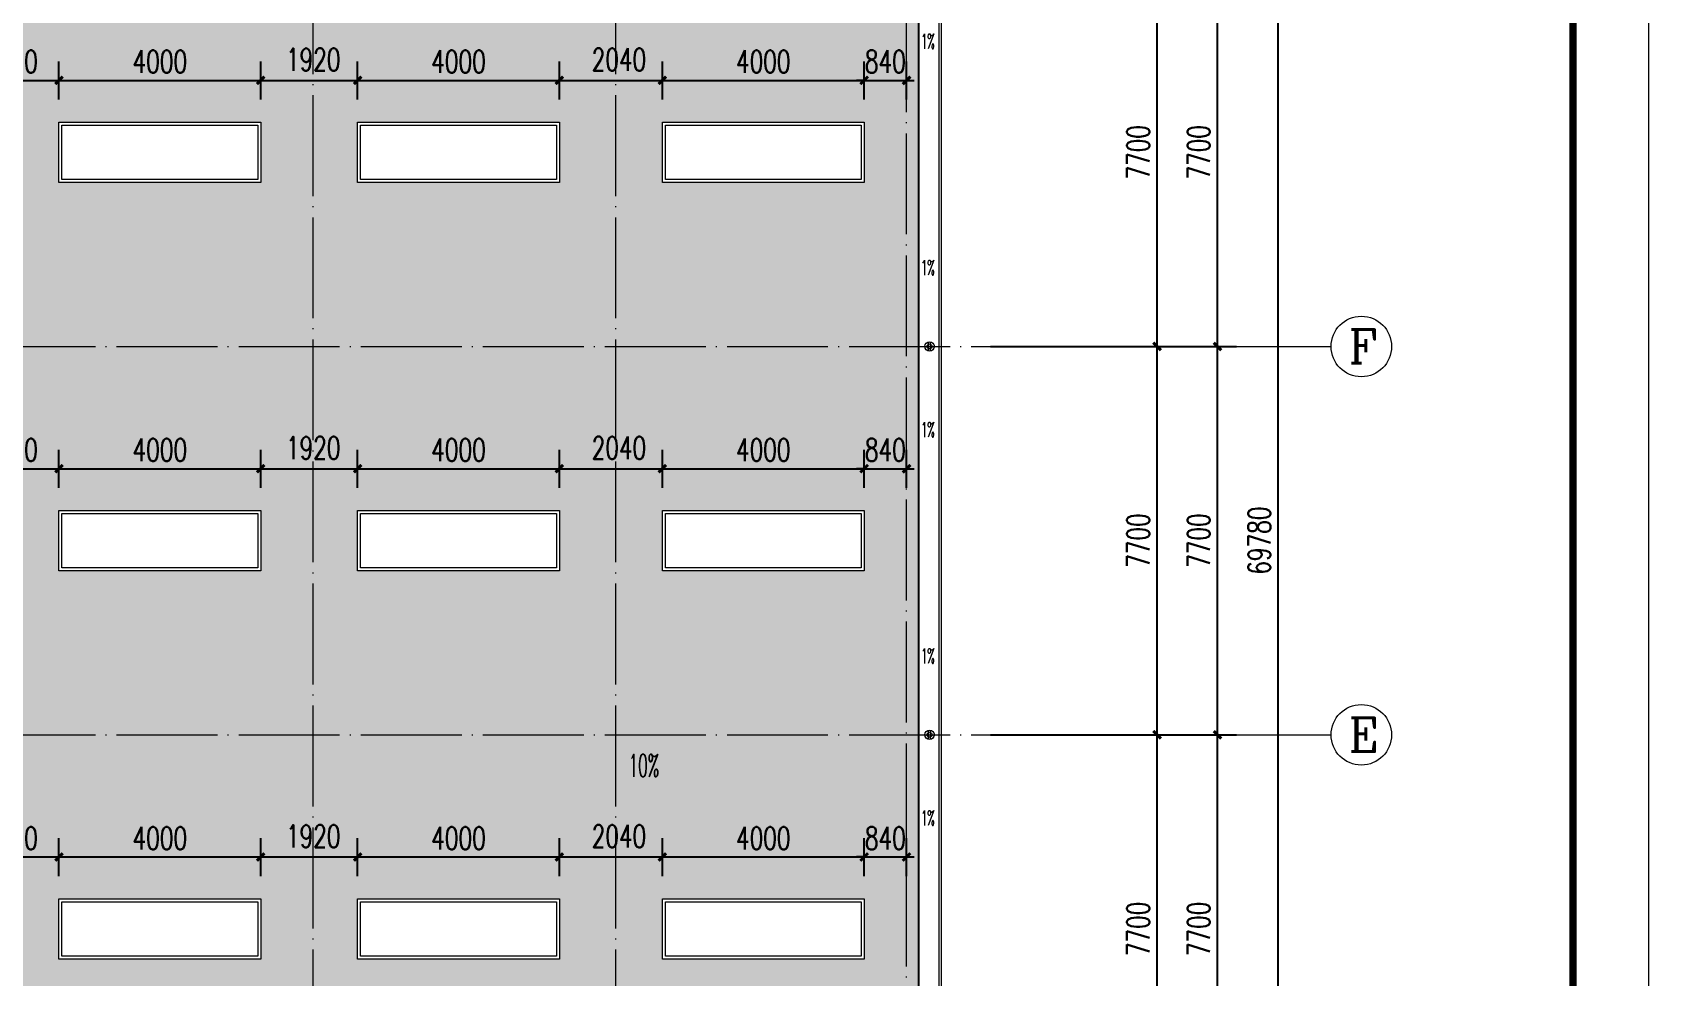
# Model space of a CAD drawing. Header units: inches. Extents: x -3733042 to -3450527, y 579159 to 997713.
# Drawn here: x -3531015 to -3498977, y 704193 to 722919 of the extents above; entities that cross this region are included whole.
import ezdxf

# ---------------------------------------------------------------- set-up
doc = ezdxf.new("R2010")
doc.units = ezdxf.units.IN
doc.header["$LTSCALE"] = 1000
doc.header["$MEASUREMENT"] = 0
doc.linetypes.add('DOTE', pattern=[2.42, 2, -0.2, 0.02, -0.2])
doc.linetypes.add('TG_Y', pattern=[2.3, 2, -0.3])
doc.layers.get('0').update_dxf_attribs({"lineweight": 18})
for name, color, linetype, lineweight in [('AXIS', 30, 'Continuous', 18), ('AXIS_TEXT', 7, 'Continuous', 18), ('DOTE', 14, 'DOTE', 18), ('EQUIP_雨水斗', 7, 'Continuous', 18), ('PUB_DIM', 3, 'Continuous', 18), ('PUB_TEXT', 7, 'Continuous', 18), ('PUB_TITLE', 153, 'Continuous', 18), ('SURFACE', 255, 'Continuous', 18), ('VPIPE-雨水', 4, 'TG_Y', 18), ('地漏雨水管', 41, 'Continuous', 18), ('填充', 8, 'Continuous', 18)]:
    doc.layers.add(name, color=color, linetype=linetype, lineweight=lineweight)
doc.styles.add('_TCH_AXIS', font='complex.shx', dxfattribs={"bigfont": 'gbcbig.shx'})
doc.styles.add('_TCH_DIM', font='simplex.shx', dxfattribs={"width": 0.7, "bigfont": 'gbcbig.shx'})
doc.styles.add('_TCH_DIM_T3', font='simplex.shx', dxfattribs={"width": 0.705882, "bigfont": 'gbcbig.shx'})
doc.styles.add('COMPLEX', font='complex.shx')
doc.dimstyles.new('_TCH_ARCH&&150', dxfattribs={"dimtxt": 446.25, "dimasz": 150, "dimexe": 375, "dimexo": 450, "dimgap": 150, "dimtad": 1, "dimdec": 0, "dimzin": 0, "dimdsep": 46, "dimtxsty": '_TCH_DIM_T3', "dimblk": 'ARCHTICK', "dimcen": 0.09, "dimdle": 300, "dimclrt": 7, "dimazin": 2, "dimtfac": 1, "dimtdec": 0, "dimtix": 1, "dimtmove": 2, "dimatfit": 3, "dimfxl": 1, "dimtolj": 1, "dimarcsym": 0})

# ---------------------------------------------------------------- blocks, each defined once
blk = doc.blocks.new('$TwtSys$00000139')
at = {"color": 7}
for p, q in [((-19, 92), (-19, -92)), ((19, 92), (19, -92))]:
    blk.add_line(p, q, dxfattribs=at)
blk.add_circle((0, 0), 93.8)
blk = doc.blocks.new('_ArchTick_2')
at = {"color": 0, "linetype": 'ByBlock'}
blk.add_lwpolyline([(-0.5, -0.5, 0.4, 0.4, 0), (0.5, 0.5, 0.4, 0.4, 0)], format="xyseb", dxfattribs=at)
blk = doc.blocks.new('*X316')
at = {"layer": 'PUB_DIM', "color": 0, "lineweight": -2}
for p, q in [((-3532407, 706189), (-3532407, 706941)), ((-3530487, 706189), (-3530487, 706941)), ((-3532407, 706566), (-3530487, 706566))]:
    blk.add_line(p, q, dxfattribs=at)
at = {"layer": 'PUB_DIM', "color": 0, "lineweight": -2, "xscale": 150, "yscale": 150, "zscale": 150, "rotation": 180}
blk.add_blockref('_ArchTick_2', (-3532407, 706566), dxfattribs=at)
at = {"layer": 'PUB_DIM', "color": 0, "lineweight": -2, "xscale": 150, "yscale": 150, "zscale": 150}
blk.add_blockref('_ArchTick_2', (-3530487, 706566), dxfattribs=at)
at = {"layer": 'PUB_DIM', "color": 7, "insert": (-3531447, 706939), "char_height": 446.2, "width": 1530, "attachment_point": 5, "style": '_TCH_DIM_T3'}
blk.add_mtext('1920', dxfattribs=at)
blk = doc.blocks.new('_ARCHTICK')
at = {"color": 0, "linetype": 'ByBlock', "const_width": 0.4}
blk.add_lwpolyline([(-0.5, -0.5), (0.5, 0.5)], dxfattribs=at)
blk = doc.blocks.new('*X317')
at = {"layer": 'PUB_DIM', "color": 0, "lineweight": -2}
for p, q in [((-3530487, 706189), (-3530487, 706941)), ((-3526487, 706189), (-3526487, 706941)), ((-3530487, 706566), (-3526487, 706566))]:
    blk.add_line(p, q, dxfattribs=at)
at = {"layer": 'PUB_DIM', "color": 0, "lineweight": -2, "xscale": 150, "yscale": 150, "zscale": 150, "rotation": 180}
blk.add_blockref('_ArchTick_2', (-3530487, 706566), dxfattribs=at)
at = {"layer": 'PUB_DIM', "color": 0, "lineweight": -2, "xscale": 150, "yscale": 150, "zscale": 150}
blk.add_blockref('_ArchTick_2', (-3526487, 706566), dxfattribs=at)
at = {"layer": 'PUB_DIM', "color": 7, "insert": (-3528487, 706939), "char_height": 446.2, "width": 1665, "attachment_point": 5, "style": '_TCH_DIM_T3'}
blk.add_mtext('4000', dxfattribs=at)
blk = doc.blocks.new('*X318')
at = {"layer": 'PUB_DIM', "color": 0, "lineweight": -2}
for p, q in [((-3526487, 706189), (-3526487, 706941)), ((-3524567, 706189), (-3524567, 706941)), ((-3526487, 706566), (-3524567, 706566))]:
    blk.add_line(p, q, dxfattribs=at)
at = {"layer": 'PUB_DIM', "color": 0, "lineweight": -2, "xscale": 150, "yscale": 150, "zscale": 150, "rotation": 180}
blk.add_blockref('_ArchTick_2', (-3526487, 706566), dxfattribs=at)
at = {"layer": 'PUB_DIM', "color": 0, "lineweight": -2, "xscale": 150, "yscale": 150, "zscale": 150}
blk.add_blockref('_ArchTick_2', (-3524567, 706566), dxfattribs=at)
at = {"layer": 'PUB_DIM', "color": 7, "insert": (-3525447, 706978), "char_height": 446.2, "width": 1530, "attachment_point": 5, "style": '_TCH_DIM_T3'}
blk.add_mtext('1920', dxfattribs=at)
blk = doc.blocks.new('*X319')
at = {"layer": 'PUB_DIM', "color": 0, "lineweight": -2}
for p, q in [((-3524567, 706189), (-3524567, 706941)), ((-3520567, 706189), (-3520567, 706941)), ((-3524567, 706566), (-3520567, 706566))]:
    blk.add_line(p, q, dxfattribs=at)
at = {"layer": 'PUB_DIM', "color": 0, "lineweight": -2, "xscale": 150, "yscale": 150, "zscale": 150, "rotation": 180}
blk.add_blockref('_ArchTick_2', (-3524567, 706566), dxfattribs=at)
at = {"layer": 'PUB_DIM', "color": 0, "lineweight": -2, "xscale": 150, "yscale": 150, "zscale": 150}
blk.add_blockref('_ArchTick_2', (-3520567, 706566), dxfattribs=at)
at = {"layer": 'PUB_DIM', "color": 7, "insert": (-3522567, 706939), "char_height": 446.2, "width": 1665, "attachment_point": 5, "style": '_TCH_DIM_T3'}
blk.add_mtext('4000', dxfattribs=at)
blk = doc.blocks.new('*X320')
at = {"layer": 'PUB_DIM', "color": 0, "lineweight": -2}
for p, q in [((-3520567, 706189), (-3520567, 706941)), ((-3518527, 706189), (-3518527, 706941)), ((-3520567, 706566), (-3518527, 706566))]:
    blk.add_line(p, q, dxfattribs=at)
at = {"layer": 'PUB_DIM', "color": 0, "lineweight": -2, "xscale": 150, "yscale": 150, "zscale": 150, "rotation": 180}
blk.add_blockref('_ArchTick_2', (-3520567, 706566), dxfattribs=at)
at = {"layer": 'PUB_DIM', "color": 0, "lineweight": -2, "xscale": 150, "yscale": 150, "zscale": 150}
blk.add_blockref('_ArchTick_2', (-3518527, 706566), dxfattribs=at)
at = {"layer": 'PUB_DIM', "color": 7, "insert": (-3519387, 706978), "char_height": 446.2, "width": 1665, "attachment_point": 5, "style": '_TCH_DIM_T3'}
blk.add_mtext('2040', dxfattribs=at)
blk = doc.blocks.new('*X321')
at = {"layer": 'PUB_DIM', "color": 0, "lineweight": -2}
for p, q in [((-3518527, 706189), (-3518527, 706941)), ((-3514527, 706189), (-3514527, 706941)), ((-3518527, 706566), (-3514527, 706566))]:
    blk.add_line(p, q, dxfattribs=at)
at = {"layer": 'PUB_DIM', "color": 0, "lineweight": -2, "xscale": 150, "yscale": 150, "zscale": 150, "rotation": 180}
blk.add_blockref('_ArchTick_2', (-3518527, 706566), dxfattribs=at)
at = {"layer": 'PUB_DIM', "color": 0, "lineweight": -2, "xscale": 150, "yscale": 150, "zscale": 150}
blk.add_blockref('_ArchTick_2', (-3514527, 706566), dxfattribs=at)
at = {"layer": 'PUB_DIM', "color": 7, "insert": (-3516527, 706939), "char_height": 446.2, "width": 1665, "attachment_point": 5, "style": '_TCH_DIM_T3'}
blk.add_mtext('4000', dxfattribs=at)
blk = doc.blocks.new('*X322')
at = {"layer": 'PUB_DIM', "color": 0, "lineweight": -2}
for p, q in [((-3514527, 706189), (-3514527, 706941)), ((-3513687, 706189), (-3513687, 706941)), ((-3514527, 706566), (-3514677, 706566)), ((-3514527, 706566), (-3513687, 706566)), ((-3513687, 706566), (-3513537, 706566))]:
    blk.add_line(p, q, dxfattribs=at)
at = {"layer": 'PUB_DIM', "color": 0, "lineweight": -2, "xscale": 150, "yscale": 150, "zscale": 150}
blk.add_blockref('_ArchTick_2', (-3514527, 706566), dxfattribs=at)
at = {"layer": 'PUB_DIM', "color": 0, "lineweight": -2, "xscale": 150, "yscale": 150, "zscale": 150, "rotation": 180}
blk.add_blockref('_ArchTick_2', (-3513687, 706566), dxfattribs=at)
at = {"layer": 'PUB_DIM', "color": 7, "insert": (-3514107, 706939), "char_height": 446.2, "width": 1215, "attachment_point": 5, "style": '_TCH_DIM_T3'}
blk.add_mtext('840', dxfattribs=at)
blk = doc.blocks.new('*X330')
at = {"layer": 'PUB_DIM', "color": 0, "lineweight": -2}
for p, q in [((-3532407, 713889), (-3532407, 714641)), ((-3530487, 713889), (-3530487, 714641)), ((-3532407, 714266), (-3530487, 714266))]:
    blk.add_line(p, q, dxfattribs=at)
at = {"layer": 'PUB_DIM', "color": 0, "lineweight": -2, "xscale": 150, "yscale": 150, "zscale": 150, "rotation": 180}
blk.add_blockref('_ArchTick_2', (-3532407, 714266), dxfattribs=at)
at = {"layer": 'PUB_DIM', "color": 0, "lineweight": -2, "xscale": 150, "yscale": 150, "zscale": 150}
blk.add_blockref('_ArchTick_2', (-3530487, 714266), dxfattribs=at)
at = {"layer": 'PUB_DIM', "color": 7, "insert": (-3531447, 714639), "char_height": 446.2, "width": 1530, "attachment_point": 5, "style": '_TCH_DIM_T3'}
blk.add_mtext('1920', dxfattribs=at)
blk = doc.blocks.new('*X331')
at = {"layer": 'PUB_DIM', "color": 0, "lineweight": -2}
for p, q in [((-3530487, 713889), (-3530487, 714641)), ((-3526487, 713889), (-3526487, 714641)), ((-3530487, 714266), (-3526487, 714266))]:
    blk.add_line(p, q, dxfattribs=at)
at = {"layer": 'PUB_DIM', "color": 0, "lineweight": -2, "xscale": 150, "yscale": 150, "zscale": 150, "rotation": 180}
blk.add_blockref('_ArchTick_2', (-3530487, 714266), dxfattribs=at)
at = {"layer": 'PUB_DIM', "color": 0, "lineweight": -2, "xscale": 150, "yscale": 150, "zscale": 150}
blk.add_blockref('_ArchTick_2', (-3526487, 714266), dxfattribs=at)
at = {"layer": 'PUB_DIM', "color": 7, "insert": (-3528487, 714639), "char_height": 446.2, "width": 1665, "attachment_point": 5, "style": '_TCH_DIM_T3'}
blk.add_mtext('4000', dxfattribs=at)
blk = doc.blocks.new('*X332')
at = {"layer": 'PUB_DIM', "color": 0, "lineweight": -2}
for p, q in [((-3526487, 713889), (-3526487, 714641)), ((-3524567, 713889), (-3524567, 714641)), ((-3526487, 714266), (-3524567, 714266))]:
    blk.add_line(p, q, dxfattribs=at)
at = {"layer": 'PUB_DIM', "color": 0, "lineweight": -2, "xscale": 150, "yscale": 150, "zscale": 150, "rotation": 180}
blk.add_blockref('_ArchTick_2', (-3526487, 714266), dxfattribs=at)
at = {"layer": 'PUB_DIM', "color": 0, "lineweight": -2, "xscale": 150, "yscale": 150, "zscale": 150}
blk.add_blockref('_ArchTick_2', (-3524567, 714266), dxfattribs=at)
at = {"layer": 'PUB_DIM', "color": 7, "insert": (-3525447, 714678), "char_height": 446.2, "width": 1530, "attachment_point": 5, "style": '_TCH_DIM_T3'}
blk.add_mtext('1920', dxfattribs=at)
blk = doc.blocks.new('*X333')
at = {"layer": 'PUB_DIM', "color": 0, "lineweight": -2}
for p, q in [((-3524567, 713889), (-3524567, 714641)), ((-3520567, 713889), (-3520567, 714641)), ((-3524567, 714266), (-3520567, 714266))]:
    blk.add_line(p, q, dxfattribs=at)
at = {"layer": 'PUB_DIM', "color": 0, "lineweight": -2, "xscale": 150, "yscale": 150, "zscale": 150, "rotation": 180}
blk.add_blockref('_ArchTick_2', (-3524567, 714266), dxfattribs=at)
at = {"layer": 'PUB_DIM', "color": 0, "lineweight": -2, "xscale": 150, "yscale": 150, "zscale": 150}
blk.add_blockref('_ArchTick_2', (-3520567, 714266), dxfattribs=at)
at = {"layer": 'PUB_DIM', "color": 7, "insert": (-3522567, 714639), "char_height": 446.2, "width": 1665, "attachment_point": 5, "style": '_TCH_DIM_T3'}
blk.add_mtext('4000', dxfattribs=at)
blk = doc.blocks.new('*X334')
at = {"layer": 'PUB_DIM', "color": 0, "lineweight": -2}
for p, q in [((-3520567, 713889), (-3520567, 714641)), ((-3518527, 713889), (-3518527, 714641)), ((-3520567, 714266), (-3518527, 714266))]:
    blk.add_line(p, q, dxfattribs=at)
at = {"layer": 'PUB_DIM', "color": 0, "lineweight": -2, "xscale": 150, "yscale": 150, "zscale": 150, "rotation": 180}
blk.add_blockref('_ArchTick_2', (-3520567, 714266), dxfattribs=at)
at = {"layer": 'PUB_DIM', "color": 0, "lineweight": -2, "xscale": 150, "yscale": 150, "zscale": 150}
blk.add_blockref('_ArchTick_2', (-3518527, 714266), dxfattribs=at)
at = {"layer": 'PUB_DIM', "color": 7, "insert": (-3519387, 714678), "char_height": 446.2, "width": 1665, "attachment_point": 5, "style": '_TCH_DIM_T3'}
blk.add_mtext('2040', dxfattribs=at)
blk = doc.blocks.new('*X335')
at = {"layer": 'PUB_DIM', "color": 0, "lineweight": -2}
for p, q in [((-3518527, 713889), (-3518527, 714641)), ((-3514527, 713889), (-3514527, 714641)), ((-3518527, 714266), (-3514527, 714266))]:
    blk.add_line(p, q, dxfattribs=at)
at = {"layer": 'PUB_DIM', "color": 0, "lineweight": -2, "xscale": 150, "yscale": 150, "zscale": 150, "rotation": 180}
blk.add_blockref('_ArchTick_2', (-3518527, 714266), dxfattribs=at)
at = {"layer": 'PUB_DIM', "color": 0, "lineweight": -2, "xscale": 150, "yscale": 150, "zscale": 150}
blk.add_blockref('_ArchTick_2', (-3514527, 714266), dxfattribs=at)
at = {"layer": 'PUB_DIM', "color": 7, "insert": (-3516527, 714639), "char_height": 446.2, "width": 1665, "attachment_point": 5, "style": '_TCH_DIM_T3'}
blk.add_mtext('4000', dxfattribs=at)
blk = doc.blocks.new('*X336')
at = {"layer": 'PUB_DIM', "color": 0, "lineweight": -2}
for p, q in [((-3514527, 713889), (-3514527, 714641)), ((-3513687, 713889), (-3513687, 714641)), ((-3514527, 714266), (-3514677, 714266)), ((-3514527, 714266), (-3513687, 714266)), ((-3513687, 714266), (-3513537, 714266))]:
    blk.add_line(p, q, dxfattribs=at)
at = {"layer": 'PUB_DIM', "color": 0, "lineweight": -2, "xscale": 150, "yscale": 150, "zscale": 150}
blk.add_blockref('_ArchTick_2', (-3514527, 714266), dxfattribs=at)
at = {"layer": 'PUB_DIM', "color": 0, "lineweight": -2, "xscale": 150, "yscale": 150, "zscale": 150, "rotation": 180}
blk.add_blockref('_ArchTick_2', (-3513687, 714266), dxfattribs=at)
at = {"layer": 'PUB_DIM', "color": 7, "insert": (-3514107, 714639), "char_height": 446.2, "width": 1215, "attachment_point": 5, "style": '_TCH_DIM_T3'}
blk.add_mtext('840', dxfattribs=at)
blk = doc.blocks.new('*X344')
at = {"layer": 'PUB_DIM', "color": 0, "lineweight": -2}
for p, q in [((-3532407, 721589), (-3532407, 722341)), ((-3530487, 721589), (-3530487, 722341)), ((-3532407, 721966), (-3530487, 721966))]:
    blk.add_line(p, q, dxfattribs=at)
at = {"layer": 'PUB_DIM', "color": 0, "lineweight": -2, "xscale": 150, "yscale": 150, "zscale": 150, "rotation": 180}
blk.add_blockref('_ArchTick_2', (-3532407, 721966), dxfattribs=at)
at = {"layer": 'PUB_DIM', "color": 0, "lineweight": -2, "xscale": 150, "yscale": 150, "zscale": 150}
blk.add_blockref('_ArchTick_2', (-3530487, 721966), dxfattribs=at)
at = {"layer": 'PUB_DIM', "color": 7, "insert": (-3531447, 722339), "char_height": 446.2, "width": 1530, "attachment_point": 5, "style": '_TCH_DIM_T3'}
blk.add_mtext('1920', dxfattribs=at)
blk = doc.blocks.new('*X345')
at = {"layer": 'PUB_DIM', "color": 0, "lineweight": -2}
for p, q in [((-3530487, 721589), (-3530487, 722341)), ((-3526487, 721589), (-3526487, 722341)), ((-3530487, 721966), (-3526487, 721966))]:
    blk.add_line(p, q, dxfattribs=at)
at = {"layer": 'PUB_DIM', "color": 0, "lineweight": -2, "xscale": 150, "yscale": 150, "zscale": 150, "rotation": 180}
blk.add_blockref('_ArchTick_2', (-3530487, 721966), dxfattribs=at)
at = {"layer": 'PUB_DIM', "color": 0, "lineweight": -2, "xscale": 150, "yscale": 150, "zscale": 150}
blk.add_blockref('_ArchTick_2', (-3526487, 721966), dxfattribs=at)
at = {"layer": 'PUB_DIM', "color": 7, "insert": (-3528487, 722339), "char_height": 446.2, "width": 1665, "attachment_point": 5, "style": '_TCH_DIM_T3'}
blk.add_mtext('4000', dxfattribs=at)
blk = doc.blocks.new('*X346')
at = {"layer": 'PUB_DIM', "color": 0, "lineweight": -2}
for p, q in [((-3526487, 721589), (-3526487, 722341)), ((-3524567, 721589), (-3524567, 722341)), ((-3526487, 721966), (-3524567, 721966))]:
    blk.add_line(p, q, dxfattribs=at)
at = {"layer": 'PUB_DIM', "color": 0, "lineweight": -2, "xscale": 150, "yscale": 150, "zscale": 150, "rotation": 180}
blk.add_blockref('_ArchTick_2', (-3526487, 721966), dxfattribs=at)
at = {"layer": 'PUB_DIM', "color": 0, "lineweight": -2, "xscale": 150, "yscale": 150, "zscale": 150}
blk.add_blockref('_ArchTick_2', (-3524567, 721966), dxfattribs=at)
at = {"layer": 'PUB_DIM', "color": 7, "insert": (-3525447, 722378), "char_height": 446.2, "width": 1530, "attachment_point": 5, "style": '_TCH_DIM_T3'}
blk.add_mtext('1920', dxfattribs=at)
blk = doc.blocks.new('*X347')
at = {"layer": 'PUB_DIM', "color": 0, "lineweight": -2}
for p, q in [((-3524567, 721589), (-3524567, 722341)), ((-3520567, 721589), (-3520567, 722341)), ((-3524567, 721966), (-3520567, 721966))]:
    blk.add_line(p, q, dxfattribs=at)
at = {"layer": 'PUB_DIM', "color": 0, "lineweight": -2, "xscale": 150, "yscale": 150, "zscale": 150, "rotation": 180}
blk.add_blockref('_ArchTick_2', (-3524567, 721966), dxfattribs=at)
at = {"layer": 'PUB_DIM', "color": 0, "lineweight": -2, "xscale": 150, "yscale": 150, "zscale": 150}
blk.add_blockref('_ArchTick_2', (-3520567, 721966), dxfattribs=at)
at = {"layer": 'PUB_DIM', "color": 7, "insert": (-3522567, 722339), "char_height": 446.2, "width": 1665, "attachment_point": 5, "style": '_TCH_DIM_T3'}
blk.add_mtext('4000', dxfattribs=at)
blk = doc.blocks.new('*X348')
at = {"layer": 'PUB_DIM', "color": 0, "lineweight": -2}
for p, q in [((-3520567, 721589), (-3520567, 722341)), ((-3518527, 721589), (-3518527, 722341)), ((-3520567, 721966), (-3518527, 721966))]:
    blk.add_line(p, q, dxfattribs=at)
at = {"layer": 'PUB_DIM', "color": 0, "lineweight": -2, "xscale": 150, "yscale": 150, "zscale": 150, "rotation": 180}
blk.add_blockref('_ArchTick_2', (-3520567, 721966), dxfattribs=at)
at = {"layer": 'PUB_DIM', "color": 0, "lineweight": -2, "xscale": 150, "yscale": 150, "zscale": 150}
blk.add_blockref('_ArchTick_2', (-3518527, 721966), dxfattribs=at)
at = {"layer": 'PUB_DIM', "color": 7, "insert": (-3519387, 722378), "char_height": 446.2, "width": 1665, "attachment_point": 5, "style": '_TCH_DIM_T3'}
blk.add_mtext('2040', dxfattribs=at)
blk = doc.blocks.new('*X349')
at = {"layer": 'PUB_DIM', "color": 0, "lineweight": -2}
for p, q in [((-3518527, 721589), (-3518527, 722341)), ((-3514527, 721589), (-3514527, 722341)), ((-3518527, 721966), (-3514527, 721966))]:
    blk.add_line(p, q, dxfattribs=at)
at = {"layer": 'PUB_DIM', "color": 0, "lineweight": -2, "xscale": 150, "yscale": 150, "zscale": 150, "rotation": 180}
blk.add_blockref('_ArchTick_2', (-3518527, 721966), dxfattribs=at)
at = {"layer": 'PUB_DIM', "color": 0, "lineweight": -2, "xscale": 150, "yscale": 150, "zscale": 150}
blk.add_blockref('_ArchTick_2', (-3514527, 721966), dxfattribs=at)
at = {"layer": 'PUB_DIM', "color": 7, "insert": (-3516527, 722339), "char_height": 446.2, "width": 1665, "attachment_point": 5, "style": '_TCH_DIM_T3'}
blk.add_mtext('4000', dxfattribs=at)
blk = doc.blocks.new('*X350')
at = {"layer": 'PUB_DIM', "color": 0, "lineweight": -2}
for p, q in [((-3514527, 721589), (-3514527, 722341)), ((-3513687, 721589), (-3513687, 722341)), ((-3514527, 721966), (-3514677, 721966)), ((-3514527, 721966), (-3513687, 721966)), ((-3513687, 721966), (-3513537, 721966))]:
    blk.add_line(p, q, dxfattribs=at)
at = {"layer": 'PUB_DIM', "color": 0, "lineweight": -2, "xscale": 150, "yscale": 150, "zscale": 150}
blk.add_blockref('_ArchTick_2', (-3514527, 721966), dxfattribs=at)
at = {"layer": 'PUB_DIM', "color": 0, "lineweight": -2, "xscale": 150, "yscale": 150, "zscale": 150, "rotation": 180}
blk.add_blockref('_ArchTick_2', (-3513687, 721966), dxfattribs=at)
at = {"layer": 'PUB_DIM', "color": 7, "insert": (-3514107, 722339), "char_height": 446.2, "width": 1215, "attachment_point": 5, "style": '_TCH_DIM_T3'}
blk.add_mtext('840', dxfattribs=at)
blk = doc.blocks.new('*X537')
at = {"layer": 'AXIS', "color": 0, "lineweight": -2}
for p, q in [((-3512022, 708989), (-3508347, 708989)), ((-3508722, 701289), (-3508722, 708989)), ((-3512022, 701289), (-3508347, 701289))]:
    blk.add_line(p, q, dxfattribs=at)
at = {"layer": 'AXIS', "color": 0, "lineweight": -2, "xscale": 150, "yscale": 150, "zscale": 150}
for p, rotation in [((-3508722, 708989), 90), ((-3508722, 701289), 270)]:
    blk.add_blockref('_ArchTick_2', p, dxfattribs=dict(at, rotation=rotation))
at = {"layer": 'AXIS', "color": 7, "insert": (-3509095, 705139), "char_height": 446.2, "width": 1665, "attachment_point": 5, "rotation": 90, "style": '_TCH_DIM_T3'}
blk.add_mtext('7700', dxfattribs=at)
blk = doc.blocks.new('*X538')
at = {"layer": 'AXIS', "color": 0, "lineweight": -2}
for p, q in [((-3512022, 716689), (-3508347, 716689)), ((-3508722, 708989), (-3508722, 716689)), ((-3512022, 708989), (-3508347, 708989))]:
    blk.add_line(p, q, dxfattribs=at)
at = {"layer": 'AXIS', "color": 0, "lineweight": -2, "xscale": 150, "yscale": 150, "zscale": 150}
for p, rotation in [((-3508722, 716689), 90), ((-3508722, 708989), 270)]:
    blk.add_blockref('_ArchTick_2', p, dxfattribs=dict(at, rotation=rotation))
at = {"layer": 'AXIS', "color": 7, "insert": (-3509095, 712839), "char_height": 446.2, "width": 1665, "attachment_point": 5, "rotation": 90, "style": '_TCH_DIM_T3'}
blk.add_mtext('7700', dxfattribs=at)
blk = doc.blocks.new('*X539')
at = {"layer": 'AXIS', "color": 0, "lineweight": -2}
for p, q in [((-3512022, 724389), (-3508347, 724389)), ((-3508722, 716689), (-3508722, 724389)), ((-3512022, 716689), (-3508347, 716689))]:
    blk.add_line(p, q, dxfattribs=at)
at = {"layer": 'AXIS', "color": 0, "lineweight": -2, "xscale": 150, "yscale": 150, "zscale": 150}
for p, rotation in [((-3508722, 724389), 90), ((-3508722, 716689), 270)]:
    blk.add_blockref('_ArchTick_2', p, dxfattribs=dict(at, rotation=rotation))
at = {"layer": 'AXIS', "color": 7, "insert": (-3509095, 720539), "char_height": 446.2, "width": 1665, "attachment_point": 5, "rotation": 90, "style": '_TCH_DIM_T3'}
blk.add_mtext('7700', dxfattribs=at)
blk = doc.blocks.new('*X548')
at = {"layer": 'AXIS', "color": 0, "lineweight": -2}
for p, q in [((-3510822, 708989), (-3507147, 708989)), ((-3507522, 701289), (-3507522, 708989)), ((-3510822, 701289), (-3507147, 701289))]:
    blk.add_line(p, q, dxfattribs=at)
at = {"layer": 'AXIS', "color": 0, "lineweight": -2, "xscale": 150, "yscale": 150, "zscale": 150}
for p, rotation in [((-3507522, 708989), 90), ((-3507522, 701289), 270)]:
    blk.add_blockref('_ArchTick_2', p, dxfattribs=dict(at, rotation=rotation))
at = {"layer": 'AXIS', "color": 7, "insert": (-3507895, 705139), "char_height": 446.2, "width": 1665, "attachment_point": 5, "rotation": 90, "style": '_TCH_DIM_T3'}
blk.add_mtext('7700', dxfattribs=at)
blk = doc.blocks.new('*X549')
at = {"layer": 'AXIS', "color": 0, "lineweight": -2}
for p, q in [((-3510822, 716689), (-3507147, 716689)), ((-3507522, 708989), (-3507522, 716689)), ((-3510822, 708989), (-3507147, 708989))]:
    blk.add_line(p, q, dxfattribs=at)
at = {"layer": 'AXIS', "color": 0, "lineweight": -2, "xscale": 150, "yscale": 150, "zscale": 150}
for p, rotation in [((-3507522, 716689), 90), ((-3507522, 708989), 270)]:
    blk.add_blockref('_ArchTick_2', p, dxfattribs=dict(at, rotation=rotation))
at = {"layer": 'AXIS', "color": 7, "insert": (-3507895, 712839), "char_height": 446.2, "width": 1665, "attachment_point": 5, "rotation": 90, "style": '_TCH_DIM_T3'}
blk.add_mtext('7700', dxfattribs=at)
blk = doc.blocks.new('*X550')
at = {"layer": 'AXIS', "color": 0, "lineweight": -2}
for p, q in [((-3510822, 724389), (-3507147, 724389)), ((-3507522, 716689), (-3507522, 724389)), ((-3510822, 716689), (-3507147, 716689))]:
    blk.add_line(p, q, dxfattribs=at)
at = {"layer": 'AXIS', "color": 0, "lineweight": -2, "xscale": 150, "yscale": 150, "zscale": 150}
for p, rotation in [((-3507522, 724389), 90), ((-3507522, 716689), 270)]:
    blk.add_blockref('_ArchTick_2', p, dxfattribs=dict(at, rotation=rotation))
at = {"layer": 'AXIS', "color": 7, "insert": (-3507895, 720539), "char_height": 446.2, "width": 1665, "attachment_point": 5, "rotation": 90, "style": '_TCH_DIM_T3'}
blk.add_mtext('7700', dxfattribs=at)
blk = doc.blocks.new('*X555')
at = {"layer": 'AXIS', "color": 0, "lineweight": -2}
for p, q in [((-3510822, 747729), (-3505947, 747729)), ((-3506322, 677949), (-3506322, 747729)), ((-3510822, 677949), (-3505947, 677949))]:
    blk.add_line(p, q, dxfattribs=at)
at = {"layer": 'AXIS', "color": 0, "lineweight": -2, "xscale": 150, "yscale": 150, "zscale": 150}
for p, rotation in [((-3506322, 747729), 90), ((-3506322, 677949), 270)]:
    blk.add_blockref('_ArchTick_2', p, dxfattribs=dict(at, rotation=rotation))
at = {"layer": 'AXIS', "color": 7, "insert": (-3506695, 712839), "char_height": 446.2, "width": 2115, "attachment_point": 5, "rotation": 90, "style": '_TCH_DIM_T3'}
blk.add_mtext('69780', dxfattribs=at)
blk = doc.blocks.new('_AXISO')
blk.add_circle((0, 0), 0.5)
at = {"layer": 'AXIS_TEXT', "style": 'COMPLEX', "width": 1.04167}
blk.add_attdef('A', (-0.25, -0.28), '', height=0.56, dxfattribs=at)

msp = doc.modelspace()

# ---------------------------------------------------------------- hatches: boundary and pattern name
at = {"layer": '填充'}
h = msp.add_hatch(dxfattribs=at)
h.set_pattern_fill('ANSI33', color=256, scale=300, angle=315, style=0)
h.paths.add_polyline_path([(-3548367, 743039.3), (-3548367, 744239.3), (-3544367, 744239.3), (-3544367, 743039.3)], flags=0)
h.paths.add_polyline_path([(-3518527, 743040), (-3518527, 744240), (-3514527, 744240), (-3514527, 743040)], flags=0)
h.paths.add_polyline_path([(-3536407, 743040), (-3536407, 744240), (-3532407, 744240), (-3532407, 743040)], flags=0)
h.paths.add_polyline_path([(-3544367, 682638.7), (-3544367, 681438.7), (-3548367, 681438.7), (-3548367, 682638.7)], flags=0)
h.paths.add_polyline_path([(-3542487, 681438.7), (-3542487, 682638.7), (-3538487, 682638.7), (-3538487, 681438.7)], flags=0)
h.paths.add_polyline_path([(-3536407, 681439.3), (-3536407, 682639.3), (-3532407, 682639.3), (-3532407, 681439.3)], flags=0)
h.paths.add_polyline_path([(-3530487, 681439.3), (-3530487, 682639.3), (-3526487, 682639.3), (-3526487, 681439.3)], flags=0)
h.paths.add_polyline_path([(-3524567, 681438.7), (-3524567, 682638.7), (-3520567, 682638.7), (-3520567, 681438.7)], flags=0)
h.paths.add_polyline_path([(-3514527, 682639.3), (-3514527, 681439.3), (-3518527, 681439.3), (-3518527, 682639.3)], flags=0)
h.paths.add_polyline_path([(-3514527, 690339.3), (-3514527, 689139.3), (-3518527, 689139.3), (-3518527, 690339.3)], flags=0)
h.paths.add_polyline_path([(-3520567, 690338.7), (-3520567, 689138.7), (-3524567, 689138.7), (-3524567, 690338.7)], flags=0)
h.paths.add_polyline_path([(-3526487, 690339.3), (-3526487, 689139.3), (-3530487, 689139.3), (-3530487, 690339.3)], flags=0)
h.paths.add_polyline_path([(-3532407, 690339.3), (-3532407, 689139.3), (-3536407, 689139.3), (-3536407, 690339.3)], flags=0)
h.paths.add_polyline_path([(-3538487, 690338.7), (-3538487, 689138.7), (-3542487, 689138.7), (-3542487, 690338.7)], flags=0)
h.paths.add_polyline_path([(-3544367, 690338.7), (-3544367, 689138.7), (-3548367, 689138.7), (-3548367, 690338.7)], flags=0)
h.paths.add_polyline_path([(-3544367, 698038.7), (-3544367, 696838.7), (-3548367, 696838.7), (-3548367, 698038.7)], flags=0)
h.paths.add_polyline_path([(-3538487, 698038.7), (-3538487, 696838.7), (-3542487, 696838.7), (-3542487, 698038.7)], flags=0)
h.paths.add_polyline_path([(-3532407, 698039.3), (-3532407, 696839.3), (-3536407, 696839.3), (-3536407, 698039.3)], flags=0)
h.paths.add_polyline_path([(-3526487, 698039.3), (-3526487, 696839.3), (-3530487, 696839.3), (-3530487, 698039.3)], flags=0)
h.paths.add_polyline_path([(-3520567, 698038.7), (-3520567, 696838.7), (-3524567, 696838.7), (-3524567, 698038.7)], flags=0)
h.paths.add_polyline_path([(-3514527, 698039.3), (-3514527, 696839.3), (-3518527, 696839.3), (-3518527, 698039.3)], flags=0)
h.paths.add_polyline_path([(-3514527, 705739.3), (-3514527, 704539.3), (-3518527, 704539.3), (-3518527, 705739.3)], flags=0)
h.paths.add_polyline_path([(-3520567, 705738.7), (-3520567, 704538.7), (-3524567, 704538.7), (-3524567, 705738.7)], flags=0)
h.paths.add_polyline_path([(-3526487, 705739.3), (-3526487, 704539.3), (-3530487, 704539.3), (-3530487, 705739.3)], flags=0)
h.paths.add_polyline_path([(-3532407, 705739.3), (-3532407, 704539.3), (-3536407, 704539.3), (-3536407, 705739.3)], flags=0)
h.paths.add_polyline_path([(-3538487, 705738.7), (-3538487, 704538.7), (-3542487, 704538.7), (-3542487, 705738.7)], flags=0)
h.paths.add_polyline_path([(-3544367, 705738.7), (-3544367, 704538.7), (-3548367, 704538.7), (-3548367, 705738.7)], flags=0)
h.paths.add_polyline_path([(-3548367, 713438.7), (-3544367, 713438.7), (-3544367, 712238.7), (-3548367, 712238.7)], flags=0)
h.paths.add_polyline_path([(-3538487, 713438.7), (-3538487, 712238.7), (-3542487, 712238.7), (-3542487, 713438.7)], flags=0)
h.paths.add_polyline_path([(-3532407, 713439.3), (-3532407, 712239.3), (-3536407, 712239.3), (-3536407, 713439.3)], flags=0)
h.paths.add_polyline_path([(-3526487, 712239.3), (-3530487, 712239.3), (-3530487, 713439.3), (-3526487, 713439.3)], flags=0)
h.paths.add_polyline_path([(-3520567, 713438.7), (-3520567, 712238.7), (-3524567, 712238.7), (-3524567, 713438.7)], flags=0)
h.paths.add_polyline_path([(-3514527, 713439.3), (-3514527, 712239.3), (-3518527, 712239.3), (-3518527, 713439.3)], flags=0)
h.paths.add_polyline_path([(-3514527, 721139.3), (-3514527, 719939.3), (-3518527, 719939.3), (-3518527, 721139.3)], flags=0)
h.paths.add_polyline_path([(-3520567, 721138.7), (-3520567, 719938.7), (-3524567, 719938.7), (-3524567, 721138.7)], flags=0)
h.paths.add_polyline_path([(-3526487, 721139.3), (-3526487, 719939.3), (-3530487, 719939.3), (-3530487, 721139.3)], flags=0)
h.paths.add_polyline_path([(-3532407, 721139.3), (-3532407, 719939.3), (-3536407, 719939.3), (-3536407, 721139.3)], flags=0)
h.paths.add_polyline_path([(-3538487, 721138.7), (-3538487, 719938.7), (-3542487, 719938.7), (-3542487, 721138.7)], flags=0)
h.paths.add_polyline_path([(-3544367, 721138.7), (-3544367, 719938.7), (-3548367, 719938.7), (-3548367, 721138.7)], flags=0)
h.paths.add_polyline_path([(-3518467, 727699.3), (-3518467, 728779.3), (-3514587, 728779.3), (-3514587, 727699.3)], flags=0)
h.paths.add_polyline_path([(-3524507, 727698.7), (-3524507, 728778.7), (-3520627, 728778.7), (-3520627, 727698.7)], flags=0)
h.paths.add_polyline_path([(-3530427, 727699.3), (-3530427, 728779.3), (-3526547, 728779.3), (-3526547, 727699.3)], flags=0)
h.paths.add_polyline_path([(-3536347, 727699.3), (-3536347, 728779.3), (-3532467, 728779.3), (-3532467, 727699.3)], flags=0)
h.paths.add_polyline_path([(-3542427, 727698.7), (-3542427, 728778.7), (-3538547, 728778.7), (-3538547, 727698.7)], flags=0)
h.paths.add_polyline_path([(-3548307, 727698.7), (-3548307, 728778.7), (-3544427, 728778.7), (-3544427, 727698.7)], flags=0)
h.paths.add_polyline_path([(-3548307, 735398.7), (-3548307, 736478.7), (-3544427, 736478.7), (-3544427, 735398.7)], flags=0)
h.paths.add_polyline_path([(-3542487, 744239.3), (-3538487, 744239.3), (-3538487, 743039.3), (-3542487, 743039.3)], flags=0)
h.paths.add_polyline_path([(-3542427, 735398.7), (-3542427, 736478.7), (-3538547, 736478.7), (-3538547, 735398.7)], flags=0)
h.paths.add_polyline_path([(-3532467, 735399.3), (-3536347, 735399.3), (-3536347, 736479.3), (-3532467, 736479.3)], flags=0)
h.paths.add_polyline_path([(-3530487, 743040), (-3530487, 744240), (-3526487, 744240), (-3526487, 743040)], flags=0)
h.paths.add_polyline_path([(-3530427, 735399.3), (-3530427, 736479.3), (-3526547, 736479.3), (-3526547, 735399.3)], flags=0)
h.paths.add_polyline_path([(-3524567, 743039.3), (-3524567, 744239.3), (-3520567, 744239.3), (-3520567, 743039.3)], flags=0)
h.paths.add_polyline_path([(-3524507, 735398.7), (-3524507, 736478.7), (-3520627, 736478.7), (-3520627, 735398.7)], flags=0)
h.paths.add_polyline_path([(-3513446.4, 747729.3), (-3549446.4, 747729.3), (-3549446.4, 677949.3), (-3513446.4, 677949.3)], flags=0)
h.paths.add_polyline_path([(-3514587, 736479.3), (-3514587, 735399.3), (-3518467, 735399.3), (-3518467, 736479.3)], flags=0)

# ---------------------------------------------------------------- linework, layer by layer
msp.add_lwpolyline([(-3549446.4, 747729.3), (-3513446.4, 747729.3), (-3513446.4, 677949.3), (-3549446.4, 677949.3)], close=True)
at = {"layer": 'AXIS'}
for p, q in [((-3511272.1, 716689.3), (-3505272.1, 716689.3)), ((-3511272.1, 708989.3), (-3505272.1, 708989.3))]:
    msp.add_line(p, q, dxfattribs=at)
at = {"layer": 'DOTE'}
for p, q in [((-3525446.4, 673689.7), (-3525446.4, 752126.4)), ((-3519447, 673689.7), (-3519447, 752126.4)), ((-3513687, 675354.4), (-3513687, 752126.4)), ((-3551124.3, 716689.3), (-3511272.1, 716689.3)), ((-3551124.3, 708989.3), (-3511272.1, 708989.3))]:
    msp.add_line(p, q, dxfattribs=at)
at = {"layer": 'PUB_TITLE'}
msp.add_lwpolyline([(-3561976.8, 656012.6), (-3498976.8, 656012.6), (-3498976.8, 767462.6), (-3561976.8, 767462.6)], close=True, dxfattribs=at)
msp.add_lwpolyline([(-3560476.8, 657512.6, 150, 150, 0), (-3500476.8, 657512.6, 150, 150, 0), (-3500476.8, 763712.6, 150, 150, 0), (-3560476.8, 763712.6, 150, 150, 0)], format="xyseb", close=True, dxfattribs=at)
at = {"layer": 'SURFACE'}
for points in [[(-3549446.4, 747729.3), (-3513446.4, 747729.3), (-3513446.4, 677949.3), (-3549446.4, 677949.3)], [(-3513447.6, 747729.3), (-3512997.6, 747729.3), (-3512997.6, 677949.3), (-3513447.6, 677949.3)], [(-3513447.6, 747679.3), (-3513047.6, 747679.3), (-3513047.6, 677999.3), (-3513447.6, 677999.3)], [(-3530487, 721139.3), (-3526487, 721139.3), (-3526487, 719939.3), (-3530487, 719939.3)], [(-3530427, 721079.3), (-3526547, 721079.3), (-3526547, 719999.3), (-3530427, 719999.3)], [(-3524567, 721138.7), (-3520567, 721138.7), (-3520567, 719938.7), (-3524567, 719938.7)], [(-3524507, 721078.7), (-3520627, 721078.7), (-3520627, 719998.7), (-3524507, 719998.7)], [(-3518527, 721139.3), (-3514527, 721139.3), (-3514527, 719939.3), (-3518527, 719939.3)], [(-3518467, 721079.3), (-3514587, 721079.3), (-3514587, 719999.3), (-3518467, 719999.3)], [(-3530487, 713439.3), (-3526487, 713439.3), (-3526487, 712239.3), (-3530487, 712239.3)], [(-3530427, 713379.3), (-3526547, 713379.3), (-3526547, 712299.3), (-3530427, 712299.3)], [(-3524567, 713438.7), (-3520567, 713438.7), (-3520567, 712238.7), (-3524567, 712238.7)], [(-3524507, 713378.7), (-3520627, 713378.7), (-3520627, 712298.7), (-3524507, 712298.7)], [(-3518527, 713439.3), (-3514527, 713439.3), (-3514527, 712239.3), (-3518527, 712239.3)], [(-3518467, 713379.3), (-3514587, 713379.3), (-3514587, 712299.3), (-3518467, 712299.3)], [(-3530487, 705739.3), (-3526487, 705739.3), (-3526487, 704539.3), (-3530487, 704539.3)], [(-3530427, 705679.3), (-3526547, 705679.3), (-3526547, 704599.3), (-3530427, 704599.3)], [(-3524567, 705738.7), (-3520567, 705738.7), (-3520567, 704538.7), (-3524567, 704538.7)], [(-3524507, 705678.7), (-3520627, 705678.7), (-3520627, 704598.7), (-3524507, 704598.7)], [(-3518527, 705739.3), (-3514527, 705739.3), (-3514527, 704539.3), (-3518527, 704539.3)], [(-3518467, 705679.3), (-3514587, 705679.3), (-3514587, 704599.3), (-3518467, 704599.3)]]:
    msp.add_lwpolyline(points, close=True, dxfattribs=at)
at = {"layer": 'VPIPE-雨水', "linetype": 'Continuous'}
for centre in [(-3513229.5, 716689.3), (-3513229.5, 708989.3)]:
    msp.add_circle(centre, 50, dxfattribs=at)
at = {"layer": '地漏雨水管'}
for points in [[(-3513268.6, 717998.3, 0, 0, 0), (-3513268.6, 717236.9, 80, 0, 0), (-3513268.6, 716936.9, 0, 0, 0)], [(-3513268.6, 715291.2, 0, 0, 0), (-3513268.6, 716052.6, 80, 0, 0), (-3513268.6, 716352.6, 0, 0, 0)], [(-3513268.6, 710298.3, 0, 0, 0), (-3513268.6, 709536.9, 80, 0, 0), (-3513268.6, 709236.9, 0, 0, 0)], [(-3513268.6, 707591.2, 0, 0, 0), (-3513268.6, 708352.6, 80, 0, 0), (-3513268.6, 708652.6, 0, 0, 0)], [(-3520440.6, 707999.7, 0, 0, 0), (-3518153.9, 707999.7, 120, 0, 0), (-3517703.9, 707999.7, 0, 0, 0)]]:
    msp.add_lwpolyline(points, format="xyseb", dxfattribs=at)

# ---------------------------------------------------------------- block references
at = {"layer": 'AXIS'}
ref = msp.add_blockref('_AXISO', (-3504672.1, 716689.3), dxfattribs=dict(at, xscale=1200, yscale=1200, zscale=1200))
ref.add_attrib('A', 'F', (-3504926.7, 716355.3), dxfattribs={"layer": 'AXIS_TEXT', "height": 668.2, "style": '_TCH_AXIS'})
ref = msp.add_blockref('_AXISO', (-3504672.1, 708989.3), dxfattribs=dict(at, xscale=1200, yscale=1200, zscale=1200))
ref.add_attrib('A', 'E', (-3504926.7, 708655.3), dxfattribs={"layer": 'AXIS_TEXT', "height": 668.2, "style": '_TCH_AXIS'})
at = {"layer": 'EQUIP_雨水斗', "rotation": 180}
for p in [(-3513229.5, 716689.3), (-3513229.5, 708989.3)]:
    msp.add_blockref('$TwtSys$00000139', p, dxfattribs=at)

# ---------------------------------------------------------------- texts
at = {"layer": 'PUB_TEXT', "style": '_TCH_DIM', "width": 0.494118}
for s, height, p in [('1%', 297.5, (-3513401.6, 722588.7)), ('1%', 297.5, (-3513401.6, 718103.3)), ('1%', 297.5, (-3513401.6, 714888.7)), ('1%', 297.5, (-3513401.6, 710403.3)), ('10%', 446.25, (-3519195.7, 708157.2)), ('1%', 297.5, (-3513401.6, 707188.7))]:
    msp.add_text(s, height=height, dxfattribs=at).set_placement(p)

# ---------------------------------------------------------------- dimensions: what is measured, and where the dimension line sits
at = {"layer": 'AXIS'}
for base, p1, p2, picture, middle in [((-3506322.1, 747729.3), (-3511272.1, 677949.3), (-3511272.1, 747729.3), '*X555', (-3506695.2, 712839.3)), ((-3508722.1, 724389.3), (-3512472.1, 716689.3), (-3512472.1, 724389.3), '*X539', (-3509095.2, 720539.3)), ((-3507522.1, 724389.3), (-3511272.1, 716689.3), (-3511272.1, 724389.3), '*X550', (-3507895.2, 720539.3)), ((-3508722.1, 716689.3), (-3512472.1, 708989.3), (-3512472.1, 716689.3), '*X538', (-3509095.2, 712839.3)), ((-3507522.1, 716689.3), (-3511272.1, 708989.3), (-3511272.1, 716689.3), '*X549', (-3507895.2, 712839.3)), ((-3508722.1, 708989.3), (-3512472.1, 701289.3), (-3512472.1, 708989.3), '*X537', (-3509095.2, 705139.3)), ((-3507522.1, 708989.3), (-3511272.1, 701289.3), (-3511272.1, 708989.3), '*X548', (-3507895.2, 705139.3))]:
    dim = msp.add_linear_dim(base=base, p1=p1, p2=p2, angle=90, dimstyle='_TCH_ARCH&&150', override={"dimsah": 1, "dimtzin": 0}, dxfattribs=at)
    dim.commit()
    dim.dimension.update_dxf_attribs({"geometry": picture, "text_midpoint": middle})
at = {"layer": 'PUB_DIM'}
for base, p1, p2, picture, middle in [((-3530487, 721965.6), (-3532407, 721139.3), (-3530487, 721139.3), '*X344', (-3531447, 722338.8)), ((-3526487, 721965.6), (-3530487, 721139.3), (-3526487, 721139.3), '*X345', (-3528487, 722338.8)), ((-3520567, 721965.6), (-3524567, 721139.3), (-3520567, 721139.3), '*X347', (-3522567, 722338.8)), ((-3514527, 721965.6), (-3518527, 721139.3), (-3514527, 721139.3), '*X349', (-3516527, 722338.8)), ((-3513687, 721965.6), (-3514527, 721139.3), (-3513687, 721139.3), '*X350', (-3514107, 722338.8)), ((-3530487, 714265.6), (-3532407, 713439.3), (-3530487, 713439.3), '*X330', (-3531447, 714638.8)), ((-3526487, 714265.6), (-3530487, 713439.3), (-3526487, 713439.3), '*X331', (-3528487, 714638.8)), ((-3520567, 714265.6), (-3524567, 713439.3), (-3520567, 713439.3), '*X333', (-3522567, 714638.8)), ((-3514527, 714265.6), (-3518527, 713439.3), (-3514527, 713439.3), '*X335', (-3516527, 714638.8)), ((-3513687, 714265.6), (-3514527, 713439.3), (-3513687, 713439.3), '*X336', (-3514107, 714638.8)), ((-3530487, 706565.6), (-3532407, 705739.3), (-3530487, 705739.3), '*X316', (-3531447, 706938.8)), ((-3526487, 706565.6), (-3530487, 705739.3), (-3526487, 705739.3), '*X317', (-3528487, 706938.8)), ((-3520567, 706565.6), (-3524567, 705739.3), (-3520567, 705739.3), '*X319', (-3522567, 706938.8)), ((-3514527, 706565.6), (-3518527, 705739.3), (-3514527, 705739.3), '*X321', (-3516527, 706938.8)), ((-3513687, 706565.6), (-3514527, 705739.3), (-3513687, 705739.3), '*X322', (-3514107, 706938.8))]:
    dim = msp.add_linear_dim(base=base, p1=p1, p2=p2, dimstyle='_TCH_ARCH&&150', override={"dimsah": 1, "dimtzin": 0}, dxfattribs=at)
    dim.commit()
    dim.dimension.update_dxf_attribs({"geometry": picture, "text_midpoint": middle})
for base, p1, p2, picture, middle in [((-3524567, 721965.6), (-3526487, 721139.3), (-3524567, 721139.3), '*X346', (-3525447, 722378.1)), ((-3518527, 721965.6), (-3520567, 721139.3), (-3518527, 721139.3), '*X348', (-3519387, 722378.1)), ((-3524567, 714265.6), (-3526487, 713439.3), (-3524567, 713439.3), '*X332', (-3525447, 714678.1)), ((-3518527, 714265.6), (-3520567, 713439.3), (-3518527, 713439.3), '*X334', (-3519387, 714678.1)), ((-3524567, 706565.6), (-3526487, 705739.3), (-3524567, 705739.3), '*X318', (-3525447, 706978.1)), ((-3518527, 706565.6), (-3520567, 705739.3), (-3518527, 705739.3), '*X320', (-3519387, 706978.1))]:
    dim = msp.add_linear_dim(base=base, p1=p1, p2=p2, dimstyle='_TCH_ARCH&&150', override={"dimsah": 1, "dimtzin": 0}, dxfattribs=at)
    dim.commit()
    dim.dimension.update_dxf_attribs({"geometry": picture, "text_midpoint": middle, "dimtype": 160})

doc.saveas('drawing.dxf')
